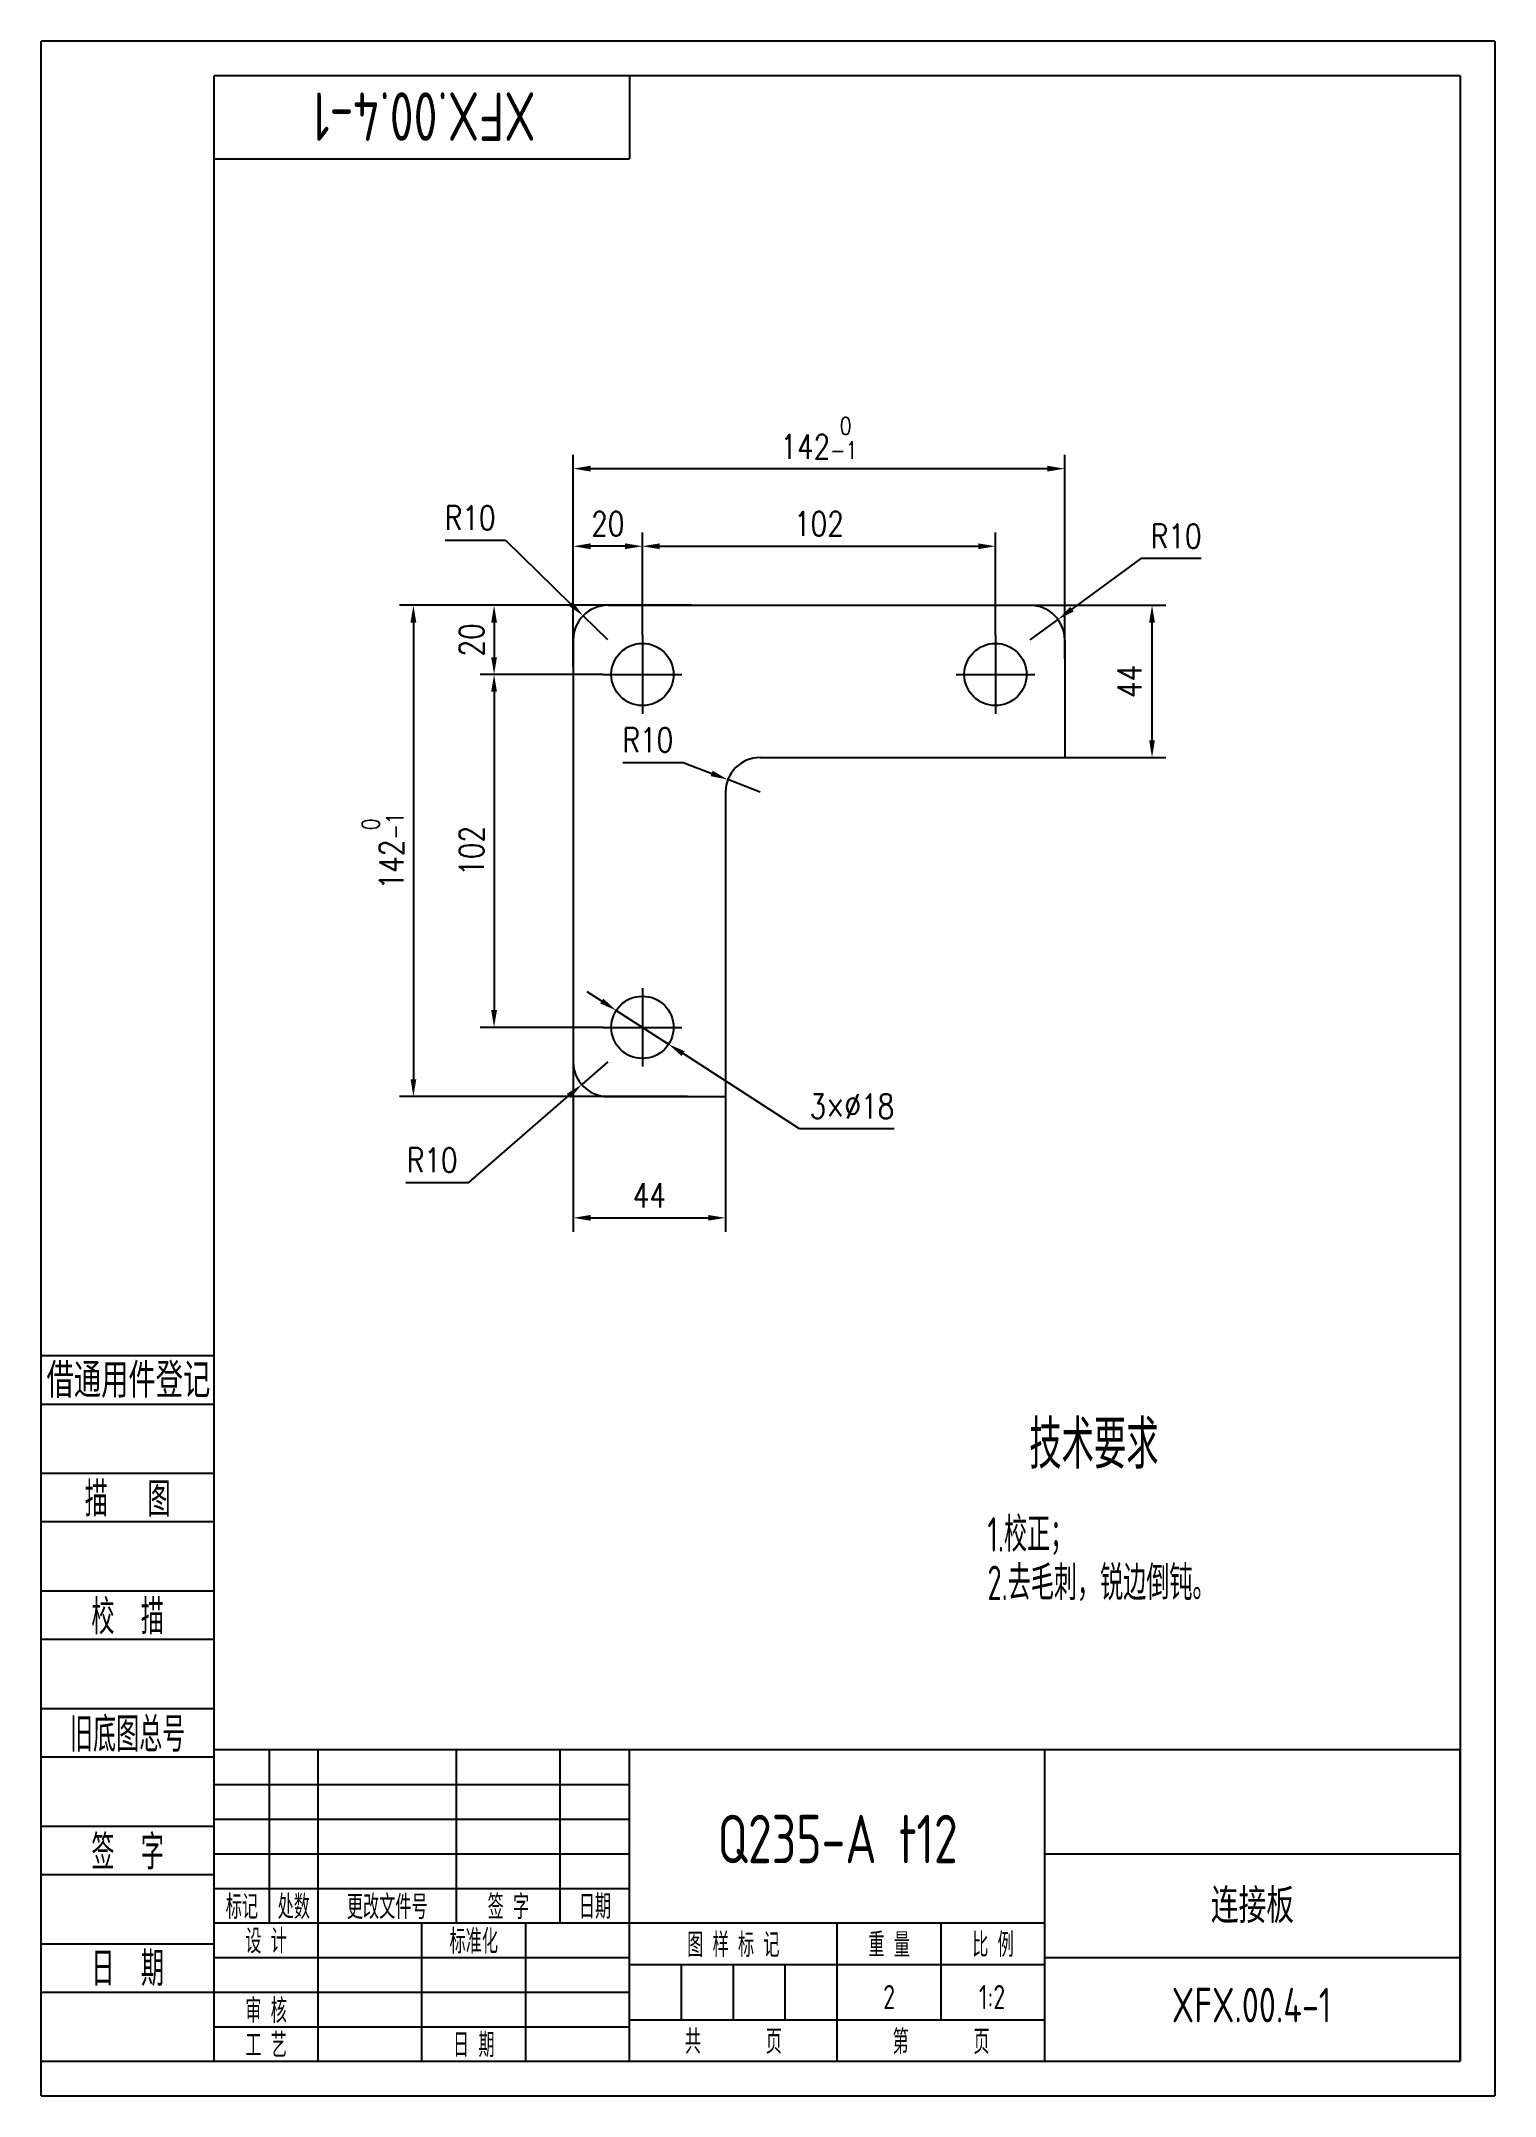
# Model space of a CAD drawing. Header units: millimetres. Extents: x -50 to 370, y -10 to 584.
import ezdxf
from ezdxf.enums import TextEntityAlignment as Align

# ---------------------------------------------------------------- set-up
doc = ezdxf.new("R2010")
doc.units = ezdxf.units.MM
doc.header["$LTSCALE"] = 20
doc.linetypes.add('CENTER', pattern=[2, 1.25, -0.25, 0.25, -0.25])
for name, color, linetype in [('1轮廓实线层', 7, 'Continuous'), ('2细线层', 4, 'Continuous'), ('3中心线层', 1, 'CENTER'), ('6文字层', 3, 'Continuous'), ('7标注层', 4, 'Continuous'), ('图框层', 7, 'Continuous')]:
    doc.layers.add(name, color=color, linetype=linetype)
doc.styles.add('PC_TEXTSTYLE', font='isocp.shx', dxfattribs={"width": 0.8, "bigfont": 'hzfs.shx'})
doc.styles.add('TH_GBDIM', font='romans.shx', dxfattribs={"width": 0.8, "bigfont": 'gbcbig.shx'})
doc.dimstyles.new('TH_GBDIM', dxfattribs={"dimscale": 2, "dimtxt": 3.5, "dimasz": 2.5, "dimexe": 2, "dimexo": 0, "dimgap": 1.5, "dimtad": 1, "dimdec": 1, "dimdsep": 46, "dimtxsty": 'TH_GBDIM', "dimcen": 2.5, "dimclrd": 130, "dimclre": 130, "dimclrt": 3, "dimadec": 0, "dimazin": 2, "dimtfac": 0.714286, "dimtdec": 1, "dimtmove": 0, "dimatfit": 3, "dimfxl": 0, "dimtzin": 0, "dimlwd": -1, "dimlwe": -1, "dimarcsym": 0})

# ---------------------------------------------------------------- blocks, each defined once
blk = doc.blocks.new('*D8')
at = {"layer": '7标注层', "color": 130, "transparency": 16777216}
for p, q in [((136.7, 420.9), (53.56, 420.9)), ((57.56, 415.9), (57.56, 283.9)), ((136.7, 278.9), (53.56, 278.9))]:
    blk.add_line(p, q, dxfattribs=at)
for points in [[(56.72, 415.9), (58.39, 415.9), (57.56, 420.9)], [(56.72, 283.9), (58.39, 283.9), (57.56, 278.9)]]:
    blk.add_solid(points, dxfattribs=at)
at = {"layer": 'Defpoints', "color": 0, "transparency": 16777216}
for p in [(136.7, 420.9), (57.56, 278.9), (136.7, 278.9)]:
    blk.add_point(p, dxfattribs=at)
at = {"layer": '7标注层', "color": 3, "transparency": 16777216, "insert": (48.72, 349.9), "char_height": 7, "attachment_point": 5, "rotation": 90, "style": 'TH_GBDIM'}
blk.add_mtext('{142}{}{\\H0.7143x;\\S 0^ -1;}{}', dxfattribs=at)
blk = doc.blocks.new('*D16')
at = {"layer": '7标注层', "color": 130, "transparency": 16777216}
for p, q in [((103.72, 405.47), (103.72, 464.4)), ((245.72, 405.47), (245.72, 464.4)), ((108.72, 460.4), (240.72, 460.4))]:
    blk.add_line(p, q, dxfattribs=at)
for points in [[(108.72, 461.24), (108.72, 459.57), (103.72, 460.4)], [(240.72, 461.24), (240.72, 459.57), (245.72, 460.4)]]:
    blk.add_solid(points, dxfattribs=at)
at = {"layer": 'Defpoints', "color": 0, "transparency": 16777216}
for p in [(245.72, 460.4), (103.72, 405.47), (245.72, 405.47)]:
    blk.add_point(p, dxfattribs=at)
at = {"layer": '7标注层', "color": 3, "transparency": 16777216, "insert": (174.72, 469.24), "char_height": 7, "attachment_point": 5, "style": 'TH_GBDIM'}
blk.add_mtext('{142}{}{\\H0.7143x;\\S 0^ -1;}', dxfattribs=at)
blk = doc.blocks.new('*D9')
at = {"layer": '7标注层', "color": 130, "transparency": 16777216}
for p, q in [((123.72, 412.27), (123.72, 441.97)), ((225.72, 412.27), (225.72, 441.97)), ((128.72, 437.97), (220.72, 437.97))]:
    blk.add_line(p, q, dxfattribs=at)
for points in [[(128.72, 438.8), (128.72, 437.13), (123.72, 437.97)], [(220.72, 438.8), (220.72, 437.13), (225.72, 437.97)]]:
    blk.add_solid(points, dxfattribs=at)
at = {"layer": 'Defpoints', "color": 0, "transparency": 16777216}
for p in [(225.72, 437.97), (123.72, 412.27), (225.72, 412.27)]:
    blk.add_point(p, dxfattribs=at)
at = {"layer": '7标注层', "color": 3, "transparency": 16777216, "insert": (174.72, 444.47), "char_height": 7, "attachment_point": 5, "style": 'TH_GBDIM'}
blk.add_mtext('102', dxfattribs=at)
blk = doc.blocks.new('*D10')
at = {"layer": '7标注层', "color": 130, "transparency": 16777216}
for p, q in [((103.72, 403.24), (103.72, 441.97)), ((123.72, 412.27), (123.72, 441.97)), ((118.72, 437.97), (108.72, 437.97))]:
    blk.add_line(p, q, dxfattribs=at)
for points in [[(108.72, 438.8), (108.72, 437.13), (103.72, 437.97)], [(118.72, 438.8), (118.72, 437.13), (123.72, 437.97)]]:
    blk.add_solid(points, dxfattribs=at)
at = {"layer": 'Defpoints', "color": 0, "transparency": 16777216}
for p in [(103.72, 437.97), (123.72, 412.27), (103.72, 403.24)]:
    blk.add_point(p, dxfattribs=at)
at = {"layer": '7标注层', "color": 3, "transparency": 16777216, "insert": (113.72, 444.47), "char_height": 7, "attachment_point": 5, "style": 'TH_GBDIM'}
blk.add_mtext('20', dxfattribs=at)
blk = doc.blocks.new('*D17')
at = {"layer": '7标注层', "color": 130, "transparency": 16777216}
for p, q in [((137.86, 420.9), (76.86, 420.9)), ((80.86, 415.9), (80.86, 405.9)), ((112.35, 400.9), (76.86, 400.9))]:
    blk.add_line(p, q, dxfattribs=at)
for points in [[(80.03, 415.9), (81.7, 415.9), (80.86, 420.9)], [(80.03, 405.9), (81.7, 405.9), (80.86, 400.9)]]:
    blk.add_solid(points, dxfattribs=at)
at = {"layer": 'Defpoints', "color": 0, "transparency": 16777216}
for p in [(137.86, 420.9), (80.86, 400.9), (112.35, 400.9)]:
    blk.add_point(p, dxfattribs=at)
at = {"layer": '7标注层', "color": 3, "transparency": 16777216, "insert": (74.36, 410.9), "char_height": 7, "attachment_point": 5, "rotation": 90, "style": 'TH_GBDIM'}
blk.add_mtext('20', dxfattribs=at)
blk = doc.blocks.new('*D11')
at = {"layer": '7标注层', "color": 130, "transparency": 16777216}
for p, q in [((112.35, 400.9), (76.86, 400.9)), ((80.86, 395.9), (80.86, 303.9)), ((112.35, 298.9), (76.86, 298.9))]:
    blk.add_line(p, q, dxfattribs=at)
for points in [[(80.03, 395.9), (81.7, 395.9), (80.86, 400.9)], [(80.03, 303.9), (81.7, 303.9), (80.86, 298.9)]]:
    blk.add_solid(points, dxfattribs=at)
at = {"layer": 'Defpoints', "color": 0, "transparency": 16777216}
for p in [(112.35, 400.9), (80.86, 298.9), (112.35, 298.9)]:
    blk.add_point(p, dxfattribs=at)
at = {"layer": '7标注层', "color": 3, "transparency": 16777216, "insert": (74.36, 349.9), "char_height": 7, "attachment_point": 5, "rotation": 90, "style": 'TH_GBDIM'}
blk.add_mtext('102', dxfattribs=at)
blk = doc.blocks.new('*D12')
at = {"layer": '7标注层', "color": 130, "transparency": 16777216}
for p, q in [((111.97, 306.5), (107.77, 309.21)), ((116.17, 303.78), (131.28, 294.01)), ((169.07, 269.59), (135.48, 291.3)), ((196.41, 269.59), (169.07, 269.59))]:
    blk.add_line(p, q, dxfattribs=at)
for points in [[(112.42, 307.2), (111.51, 305.8), (116.17, 303.78)], [(135.93, 292), (135.03, 290.6), (131.28, 294.01)]]:
    blk.add_solid(points, dxfattribs=at)
at = {"layer": 'Defpoints', "color": 0, "transparency": 16777216}
for p in [(116.17, 303.78), (131.28, 294.01)]:
    blk.add_point(p, dxfattribs=at)
at = {"layer": '7标注层', "color": 3, "transparency": 16777216, "insert": (184.24, 276.09), "char_height": 7, "attachment_point": 5, "style": 'TH_GBDIM'}
blk.add_mtext('{3×∅18}{}{}', dxfattribs=at)
blk = doc.blocks.new('*D13')
at = {"layer": '7标注层', "color": 130, "transparency": 16777216}
for p, q in [((113.72, 288.9), (106.18, 282.34)), ((73.59, 254.02), (102.4, 279.06)), ((55.39, 254.02), (73.59, 254.02))]:
    blk.add_line(p, q, dxfattribs=at)
blk.add_solid([(101.86, 279.69), (102.95, 278.43), (106.18, 282.34)], dxfattribs=at)
at = {"layer": 'Defpoints', "color": 0, "transparency": 16777216}
for p in [(113.72, 288.9), (106.18, 282.34)]:
    blk.add_point(p, dxfattribs=at)
at = {"layer": '7标注层', "color": 3, "transparency": 16777216, "insert": (62.99, 260.52), "char_height": 7, "attachment_point": 5, "style": 'TH_GBDIM'}
blk.add_mtext('{R10}{}{}', dxfattribs=at)
blk = doc.blocks.new('*D14')
at = {"layer": '7标注层', "color": 130, "transparency": 16777216}
for p, q in [((233.73, 420.9), (274.95, 420.9)), ((270.95, 381.9), (270.95, 415.9)), ((245.72, 376.9), (274.95, 376.9))]:
    blk.add_line(p, q, dxfattribs=at)
for points in [[(270.11, 415.9), (271.78, 415.9), (270.95, 420.9)], [(270.11, 381.9), (271.78, 381.9), (270.95, 376.9)]]:
    blk.add_solid(points, dxfattribs=at)
at = {"layer": 'Defpoints', "color": 0, "transparency": 16777216}
for p in [(233.73, 420.9), (270.95, 420.9), (245.72, 376.9)]:
    blk.add_point(p, dxfattribs=at)
at = {"layer": '7标注层', "color": 3, "transparency": 16777216, "insert": (264.45, 398.9), "char_height": 7, "attachment_point": 5, "rotation": 90, "style": 'TH_GBDIM'}
blk.add_mtext('44', dxfattribs=at)
blk = doc.blocks.new('*D18')
at = {"layer": '7标注层', "color": 130, "transparency": 16777216}
for p, q in [((103.72, 307.09), (103.72, 239.83)), ((147.72, 307.51), (147.72, 239.83)), ((108.72, 243.83), (142.72, 243.83))]:
    blk.add_line(p, q, dxfattribs=at)
for points in [[(108.72, 244.66), (108.72, 243), (103.72, 243.83)], [(142.72, 244.66), (142.72, 243), (147.72, 243.83)]]:
    blk.add_solid(points, dxfattribs=at)
at = {"layer": 'Defpoints', "color": 0, "transparency": 16777216}
for p in [(103.72, 307.09), (147.72, 307.51), (147.72, 243.83)]:
    blk.add_point(p, dxfattribs=at)
at = {"layer": '7标注层', "color": 3, "transparency": 16777216, "insert": (125.72, 250.33), "char_height": 7, "attachment_point": 5, "style": 'TH_GBDIM'}
blk.add_mtext('44', dxfattribs=at)
blk = doc.blocks.new('*D15')
at = {"layer": '7标注层', "color": 130, "transparency": 16777216}
for p, q in [((66.76, 439.7), (84.16, 439.7)), ((84.16, 439.7), (102.98, 421.36)), ((113.72, 410.9), (106.56, 417.88))]:
    blk.add_line(p, q, dxfattribs=at)
blk.add_solid([(103.56, 421.96), (102.4, 420.77), (106.56, 417.88)], dxfattribs=at)
at = {"layer": 'Defpoints', "color": 0, "transparency": 16777216}
for p in [(106.56, 417.88), (113.72, 410.9)]:
    blk.add_point(p, dxfattribs=at)
at = {"layer": '7标注层', "color": 3, "transparency": 16777216, "insert": (73.96, 446.2), "char_height": 7, "attachment_point": 5, "style": 'TH_GBDIM'}
blk.add_mtext('R10', dxfattribs=at)
blk = doc.blocks.new('*D19')
at = {"layer": '7标注层', "color": 130, "transparency": 16777216}
for p, q in [((267.73, 434.39), (247.82, 419.77)), ((285.13, 434.39), (267.73, 434.39)), ((235.72, 410.9), (243.79, 416.81))]:
    blk.add_line(p, q, dxfattribs=at)
blk.add_solid([(247.32, 420.44), (248.31, 419.1), (243.79, 416.81)], dxfattribs=at)
at = {"layer": 'Defpoints', "color": 0, "transparency": 16777216}
for p in [(243.79, 416.81), (235.72, 410.9)]:
    blk.add_point(p, dxfattribs=at)
at = {"layer": '7标注层', "color": 3, "transparency": 16777216, "insert": (277.93, 440.89), "char_height": 7, "attachment_point": 5, "style": 'TH_GBDIM'}
blk.add_mtext('R10', dxfattribs=at)
blk = doc.blocks.new('*D20')
at = {"layer": '7标注层', "color": 130, "transparency": 16777216}
for p, q in [((118.1, 375.48), (135.5, 375.48)), ((135.5, 375.48), (143.73, 372.3)), ((157.72, 366.9), (148.4, 370.5))]:
    blk.add_line(p, q, dxfattribs=at)
blk.add_solid([(144.03, 373.08), (143.43, 371.52), (148.4, 370.5)], dxfattribs=at)
at = {"layer": 'Defpoints', "color": 0, "transparency": 16777216}
for p in [(148.4, 370.5), (157.72, 366.9)]:
    blk.add_point(p, dxfattribs=at)
at = {"layer": '7标注层', "color": 3, "transparency": 16777216, "insert": (125.3, 381.98), "char_height": 7, "attachment_point": 5, "style": 'TH_GBDIM'}
blk.add_mtext('R10', dxfattribs=at)
blk = doc.blocks.new('PC_TITLE_BLOCK')
at = {"layer": '1轮廓实线层'}
for p, q in [((0, 45), (-180, 45)), ((-180, 0), (-180, 45)), ((-172, 20), (-172, 45)), ((-165, 20), (-165, 45)), ((-145, 20), (-145, 45)), ((-130, 20), (-130, 45)), ((-120, 0), (-120, 45)), ((-60, 30), (0, 30)), ((-180, 20), (-60, 20)), ((-165, 0), (-165, 20)), ((-150, 0), (-150, 20)), ((-135, 0), (-135, 20)), ((-60, 15), (0, 15)), ((-180, 0), (0, 0))]:
    blk.add_line(p, q, dxfattribs=at)
at = {"layer": '1轮廓实线层', "color": 7}
for p, q in [((-60, 0), (-60, 45)), ((-180, 25), (-120, 25))]:
    blk.add_line(p, q, dxfattribs=at)
at = {"layer": '2细线层'}
for p, q in [((-180, 40), (-120, 40)), ((-180, 35), (-120, 35)), ((-180, 30), (-120, 30)), ((-90, 0), (-90, 20)), ((-75, 6), (-75, 20)), ((-180, 15), (-120, 15)), ((-120, 14), (-60, 14)), ((-112.5, 6), (-112.5, 14)), ((-105, 6), (-105, 14)), ((-97.5, 6), (-97.5, 14)), ((-180, 10), (-120, 10)), ((-120, 6), (-60, 6)), ((-180, 5), (-120, 5))]:
    blk.add_line(p, q, dxfattribs=at)
at = {"layer": '图框层'}
blk.add_line((0, 0), (0, 45), dxfattribs=at)
at = {"layer": '6文字层', "style": 'PC_TEXTSTYLE', "width": 0.667}
for s, p in [('标记', (-176, 22.5)), ('处数', (-168.5, 22.5)), (' 更改文件号 ', (-155, 22.5)), (' 签 字 ', (-137.5, 22.5)), (' 日期 ', (-125, 22.5)), (' 设 计 ', (-172.5, 17.51)), (' 标准化 ', (-142.5, 17.51)), (' 图 样 标 记 ', (-105, 17)), (' 重 量 ', (-82.5, 17)), (' 比 例 ', (-67.5, 17)), (' 审 核 ', (-172.5, 7.5)), (' 工 艺 ', (-172.5, 2.5)), (' 日 期 ', (-142.5, 2.5)), ('共       页', (-105, 3)), ('第       页', (-75, 3))]:
    blk.add_text(s, height=3.5, dxfattribs=at).set_placement(p, align=Align.MIDDLE)
at = {"layer": '6文字层', "style": 'PC_TEXTSTYLE', "flags": 8}
for tag, height, width, p, p2 in [('企业名称', 5, 1.98445, (-54.29, 34.82), (-5.27, 34.82)), ('产品名称或材料标记', 7, 0.600652, (-113.46, 28.64), (-66.42, 28.64)), ('图样名称', 5, 2.004495, (-54.79, 19.98), (-5.27, 19.98)), ('标准化', 3.5, 1.023147, (-133.83, 15.37), (-120.75, 15.37)), ('审核', 3.5, 1.579393, (-163.99, 5.37), (-150.63, 5.37)), ('重量', 3.5, 1.408247, (-88.46, 7.54), (-76.55, 7.54)), ('比例', 3.5, 1.385287, (-73.35, 7.54), (-61.93, 7.54)), ('图样代号', 5, 2.006536, (-54.79, 5.63), (-5.52, 5.63)), ('工艺', 3.5, 1.621807, (-164.21, 0.37), (-150.89, 0.37)), ('日期', 3.5, 1.560088, (-133.83, 0.37), (-120.75, 0.37)), ('共几页', 3.5, 0.557144, (-108.07, 0.63), (-101.05, 0.63))]:
    blk.add_attdef(tag, text='', height=height, dxfattribs=dict(at, width=width)).set_placement(p, p2, align=Align.FIT)
at = {"layer": '6文字层', "style": 'PC_TEXTSTYLE', "width": 9.905045, "flags": 8}
blk.add_attdef('设计', text='', height=3.5, rotation=358.4644, dxfattribs=at).set_placement((-164.23, 15.37), (-150.37, 15), align=Align.FIT)
at = {"layer": '6文字层', "color": 3, "style": 'PC_TEXTSTYLE', "width": 0.56476, "flags": 8}
blk.add_attdef('第几页', text='', height=3.5, dxfattribs=at).set_placement((-78.29, 0.75), (-71.16, 0.75), align=Align.FIT)
at = {"layer": '6文字层', "ltscale": 10, "style": 'PC_TEXTSTYLE', "flags": 1}
blk.add_attdef('图纸张数', (-58.68, -0.49), '', height=2.5, dxfattribs=at)
blk = doc.blocks.new('PC_FJL_BLOCK')
at = {"layer": '2细线层'}
for p, q in [((-25, 102), (0, 102)), ((-25, 95), (0, 95)), ((-25, 85), (0, 85)), ((-25, 78), (0, 78)), ((-25, 68), (0, 68)), ((-25, 61), (0, 61)), ((-25, 51), (0, 51)), ((-25, 44), (0, 44)), ((-25, 34), (0, 34)), ((-25, 27), (0, 27)), ((-25, 17), (0, 17)), ((-25, 10), (0, 10)), ((-25, 0), (0, 0))]:
    blk.add_line(p, q, dxfattribs=at)
at = {"layer": '6文字层', "color": 3, "style": 'PC_TEXTSTYLE', "width": 0.715685}
blk.add_text('借通用件登记', height=5, dxfattribs=at).set_placement((-24.22, 95.91), (-0.56, 95.91), align=Align.FIT)
at = {"layer": '6文字层', "color": 3, "style": 'PC_TEXTSTYLE'}
for s, width, p in [('描   图', 0.6667, (-12.5, 81.5)), ('校  描', 0.667, (-12.5, 64.5)), ('旧底图总号', 0.667, (-12.5, 47.5)), ('签  字', 0.667, (-12.5, 30.5)), ('日  期', 0.667, (-12.49, 13.6))]:
    blk.add_text(s, height=5, dxfattribs=dict(at, width=width)).set_placement(p, align=Align.MIDDLE)
at = {"layer": '6文字层', "style": 'PC_TEXTSTYLE'}
for tag, width, p, p2 in [('借通用件登记', 0.671328, (-23.44, 86.36), (-1.25, 86.36)), ('描图', 2.120922, (-23.44, 69.36), (-1.25, 69.36)), ('校图', 2.149976, (-23.75, 52.06), (-1.25, 52.06)), ('旧底图总号', 0.761452, (-22.84, 35.67), (-1.86, 35.67)), ('签字', 2.026939, (-23.14, 18.37), (-1.56, 18.37)), ('日期', 1.89999, (-22.84, 1.37), (-2.17, 1.37))]:
    blk.add_attdef(tag, text='', height=5, dxfattribs=dict(at, width=width)).set_placement(p, p2, align=Align.FIT)
blk = doc.blocks.new('PC_TYDH_BLOCK')
at = {"layer": '2细线层', "linetype": 'Continuous'}
for p in [(60, 0), (0, -12)]:
    blk.add_line(p, (60, -12), dxfattribs=at)
at = {"layer": '6文字层', "style": 'PC_TEXTSTYLE', "width": 1.815486}
blk.add_attdef('图样代号', text='', height=7, rotation=180, dxfattribs=at).set_placement((58.24, -2.4), (2.35, -2.4), align=Align.FIT)

msp = doc.modelspace()

# ---------------------------------------------------------------- linework, layer by layer
at = {"layer": '1轮廓实线层'}
for p, q in [((113.72, 420.9), (235.72, 420.9)), ((103.72, 410.9), (103.72, 288.9)), ((245.72, 410.9), (245.72, 376.9)), ((157.72, 376.9), (245.72, 376.9)), ((147.72, 366.9), (147.72, 278.9)), ((113.72, 278.9), (147.72, 278.9))]:
    msp.add_line(p, q, dxfattribs=at)
for centre in [(123.72, 400.9), (225.72, 400.9), (123.72, 298.9)]:
    msp.add_circle(centre, 9, dxfattribs=at)
for centre, start, end in [((113.72, 410.9), 90, 180), ((235.72, 410.9), 0, 90), ((157.72, 366.9), 90, 180), ((113.72, 288.9), 180, 270)]:
    msp.add_arc(centre, 10, start, end, dxfattribs=at)
at = {"layer": '2细线层'}
for p, q in [((-50, -10), (-50, 584)), ((370, 584), (-50, 584)), ((370, 584), (370, -10)), ((-50, -10), (370, -10))]:
    msp.add_line(p, q, dxfattribs=at)
at = {"layer": '3中心线层'}
for p, q in [((123.72, 412.27), (123.72, 389.53)), ((225.72, 412.27), (225.72, 389.53)), ((112.35, 400.9), (135.1, 400.9)), ((214.35, 400.9), (237.1, 400.9)), ((123.72, 310.27), (123.72, 287.53)), ((112.35, 298.9), (135.1, 298.9))]:
    msp.add_line(p, q, dxfattribs=at)
at = {"layer": '图框层'}
for p, q in [((0, 0), (0, 574)), ((360, 574), (0, 574)), ((360, 574), (360, 0)), ((0, 0), (360, 0))]:
    msp.add_line(p, q, dxfattribs=at)

# ---------------------------------------------------------------- block references
ref = msp.add_blockref('PC_TYDH_BLOCK', (0, 574), dxfattribs=dict(at, xscale=2, yscale=2, zscale=2))
ref.add_attrib('图样代号', 'XFX.00.4-1', dxfattribs={"layer": '6文字层', "height": 14, "rotation": 180, "style": 'PC_TEXTSTYLE', "width": 0.8}).set_placement((60.59, 569.19), align=Align.CENTER)
at = {"layer": '图框层', "xscale": 2, "yscale": 2, "zscale": 2}
msp.add_blockref('PC_FJL_BLOCK', (0, 0), dxfattribs=at)
at = {"layer": '图框层'}
ref = msp.add_blockref('PC_TITLE_BLOCK', (360, 0), dxfattribs=dict(at, xscale=2, yscale=2, zscale=2))
ref.add_attrib('重量', '2', dxfattribs={"layer": '6文字层', "height": 7, "style": 'PC_TEXTSTYLE', "width": 0.8}).set_placement((194.99, 15.08), align=Align.CENTER)
ref.add_attrib('产品名称或材料标记', 'Q235-A t12', dxfattribs={"layer": '6文字层', "height": 14, "style": 'PC_TEXTSTYLE', "width": 0.8}).set_placement((180.12, 57.27), align=Align.CENTER)
ref.add_attrib('图样名称', '连接板', dxfattribs={"layer": '6文字层', "height": 10, "style": 'PC_TEXTSTYLE', "width": 0.8}).set_placement((299.95, 39.96), align=Align.CENTER)
ref.add_attrib('图样代号', 'XFX.00.4-1', dxfattribs={"layer": '6文字层', "height": 10, "style": 'PC_TEXTSTYLE', "width": 0.8}).set_placement((299.7, 11.26), align=Align.CENTER)
ref.add_attrib('比例', '1:2', dxfattribs={"layer": '6文字层', "height": 7, "style": 'PC_TEXTSTYLE', "width": 0.8}).set_placement((224.72, 15.08), align=Align.CENTER)

# ---------------------------------------------------------------- texts
at = {"layer": '6文字层', "style": 'PC_TEXTSTYLE', "width": 0.667}
msp.add_text('技术要求', height=14, dxfattribs=at).set_placement((254.16, 185.31), align=Align.TOP_CENTER)
for s, p in [('1.校正；', (223.41, 157.31)), ('2.去毛刺，锐边倒钝。', (223.41, 143.31))]:
    msp.add_text(s, height=10, dxfattribs=at).set_placement(p, align=Align.TOP_LEFT)

# ---------------------------------------------------------------- dimensions: what is measured, and where the dimension line sits
at = {"layer": '7标注层'}
dim = msp.add_linear_dim(base=(245.72, 460.4), p1=(103.72, 405.47), p2=(245.72, 405.47), text='{<>}{}{\\H0.7143x;\\S 0^ -1;}', dimstyle='TH_GBDIM', override={"dimgap": 1.5, "dimtad": 1, "dimjust": 0, "dimdec": 0, "dimlfac": 1, "dimse1": 0, "dimse2": 0, "dimsd1": 0, "dimsd2": 0, "dimtol": 0, "dimlim": 0, "dimtp": 0, "dimtm": 1, "dimtdec": 1}, dxfattribs=at)
dim.commit()
dim.dimension.update_dxf_attribs({"geometry": '*D16', "text_midpoint": (174.72, 469.24)})
for center, mpoint, picture, middle in [((113.72, 410.9), (106.56, 417.88), '*D15', (73.96, 439.7)), ((235.72, 410.9), (243.79, 416.81), '*D19', (277.93, 434.39)), ((157.72, 366.9), (148.4, 370.5), '*D20', (125.3, 375.48))]:
    dim = msp.add_radius_dim(center=center, mpoint=mpoint, dimstyle='TH_GBDIM', override={"dimtoh": 1, "dimdec": 0}, dxfattribs=at)
    dim.commit()
    dim.dimension.update_dxf_attribs({"geometry": picture, "text_midpoint": middle, "dimtype": 164})
for base, p1, p2, picture, middle in [((103.72, 437.97), (123.72, 412.27), (103.72, 403.24), '*D10', (113.72, 444.47)), ((225.72, 437.97), (123.72, 412.27), (225.72, 412.27), '*D9', (174.72, 444.47)), ((147.72, 243.83), (103.72, 307.09), (147.72, 307.51), '*D18', (125.72, 250.33))]:
    dim = msp.add_linear_dim(base=base, p1=p1, p2=p2, dimstyle='TH_GBDIM', override={"dimdec": 0}, dxfattribs=at)
    dim.commit()
    dim.dimension.update_dxf_attribs({"geometry": picture, "text_midpoint": middle})
dim = msp.add_linear_dim(base=(57.56, 278.9), p1=(136.7, 420.9), p2=(136.7, 278.9), angle=90, text='{<>}{}{\\H0.7143x;\\S 0^ -1;}{}', dimstyle='TH_GBDIM', override={"dimdec": 0, "dimtm": 1}, dxfattribs=at)
dim.commit()
dim.dimension.update_dxf_attribs({"geometry": '*D8', "text_midpoint": (48.72, 349.9)})
for base, p1, p2, picture, middle in [((80.86, 400.9), (137.86, 420.9), (112.35, 400.9), '*D17', (74.36, 410.9)), ((270.95, 420.9), (245.72, 376.9), (233.73, 420.9), '*D14', (264.45, 398.9)), ((80.86, 298.9), (112.35, 400.9), (112.35, 298.9), '*D11', (74.36, 349.9))]:
    dim = msp.add_linear_dim(base=base, p1=p1, p2=p2, angle=90, dimstyle='TH_GBDIM', override={"dimdec": 0}, dxfattribs=at)
    dim.commit()
    dim.dimension.update_dxf_attribs({"geometry": picture, "text_midpoint": middle})
dim = msp.add_diameter_dim_2p(p1=(116.17, 303.78), p2=(131.28, 294.01), text='{3×<>}{}{}', dimstyle='TH_GBDIM', override={"dimtoh": 1, "dimdec": 0}, dxfattribs=at)
dim.commit()
dim.dimension.update_dxf_attribs({"geometry": '*D12', "text_midpoint": (184.24, 269.59), "dimtype": 163})
dim = msp.add_radius_dim(center=(113.72, 288.9), mpoint=(106.18, 282.34), text='{<>}{}{}', dimstyle='TH_GBDIM', override={"dimgap": 1.5, "dimtad": 1, "dimtih": 0, "dimtoh": 1, "dimdec": 0, "dimlfac": 1, "dimse1": 0, "dimse2": 0, "dimsd1": 0, "dimsd2": 0, "dimtix": 0, "dimtofl": 1, "dimatfit": 3}, dxfattribs=at)
dim.commit()
dim.dimension.update_dxf_attribs({"geometry": '*D13', "text_midpoint": (62.99, 254.02), "dimtype": 164})

doc.saveas('drawing.dxf')
